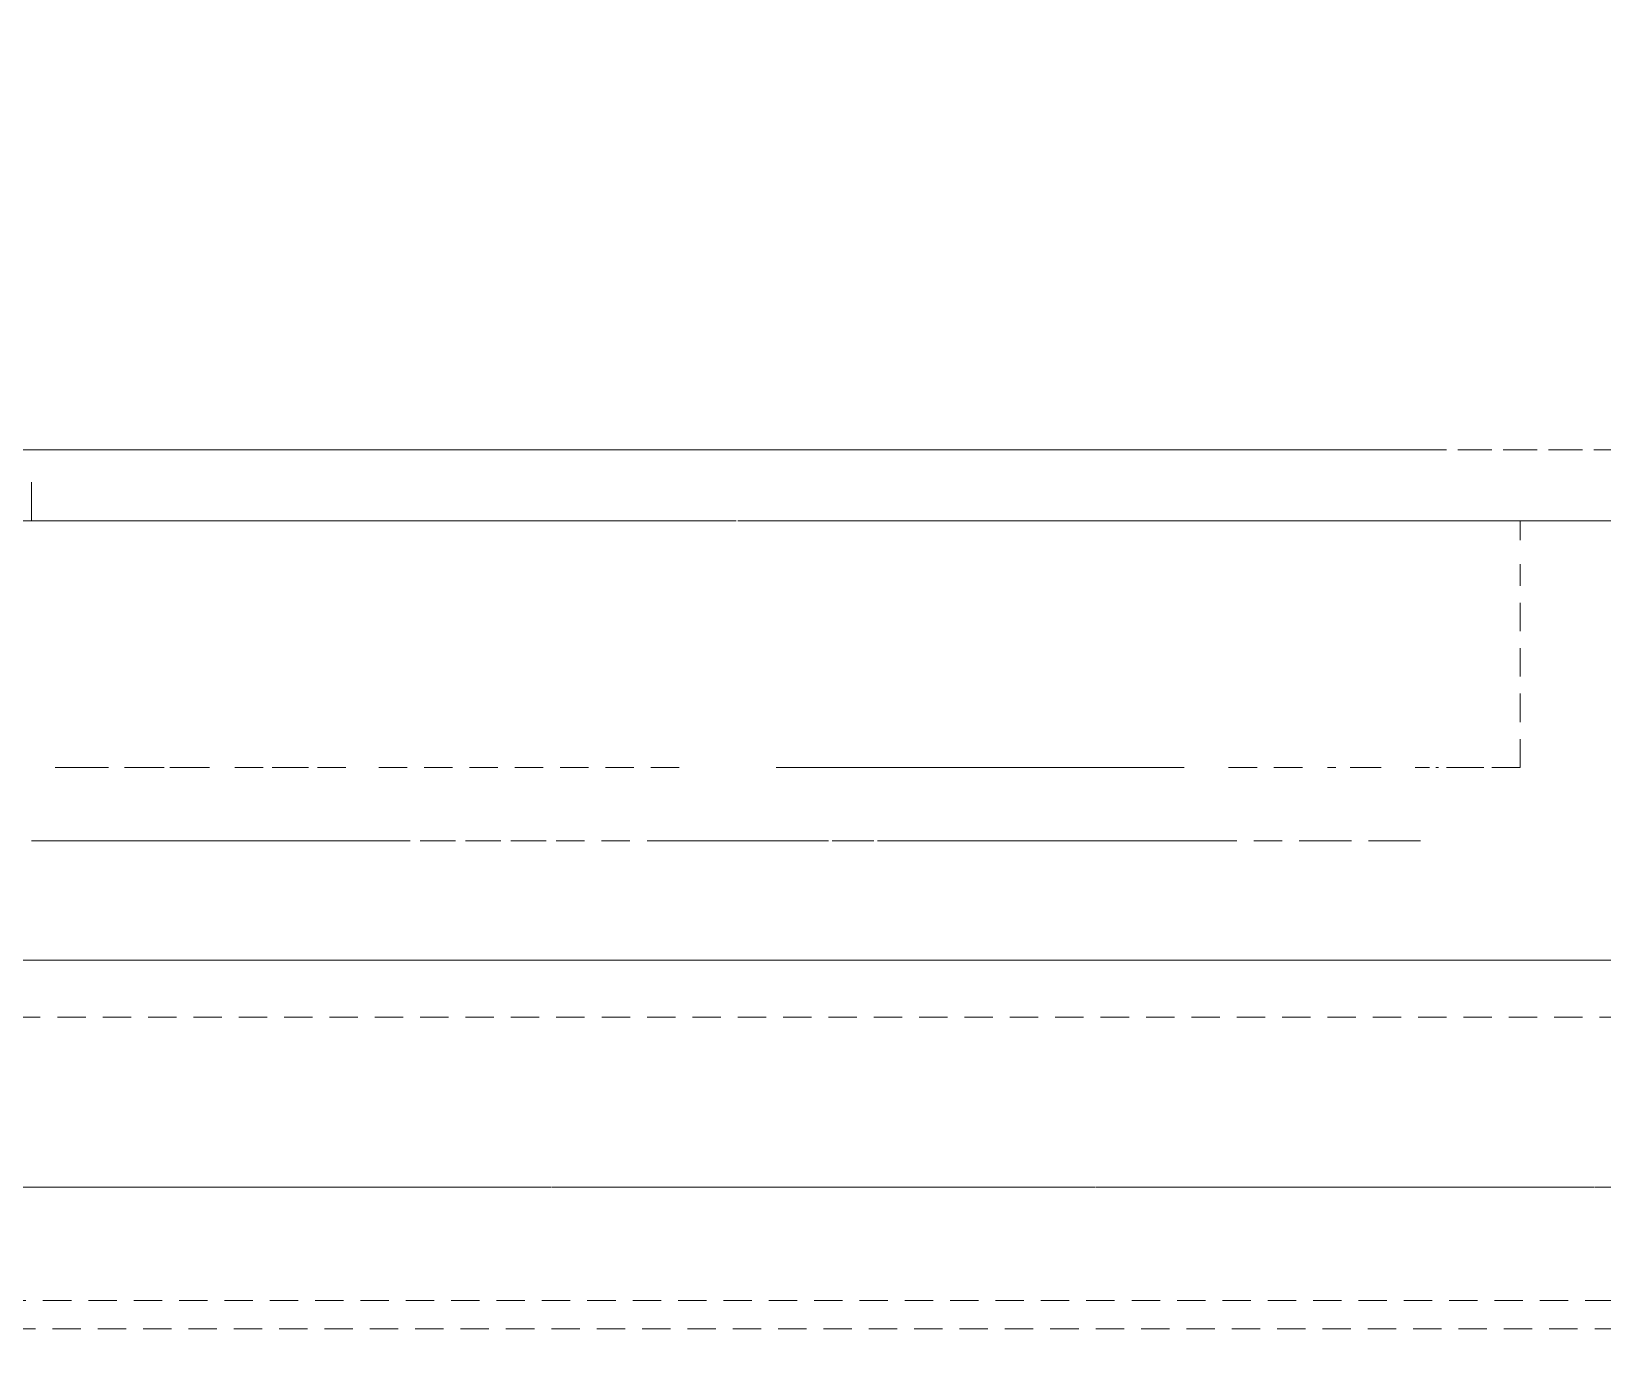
# Model space of a CAD drawing. Header units: millimetres. Extents: x -11798 to 72626, y -32713 to 44110.
# Drawn here: x 47173 to 47228.4, y 8807.6 to 8854.2 of the extents above; entities that cross this region are included whole.
import ezdxf

# ---------------------------------------------------------------- set-up
doc = ezdxf.new("R2010")
doc.units = ezdxf.units.MM
doc.linetypes.add('200_ШТРИХ_ш1п0_6_', pattern=[1.6, 1, -0.6])
doc.layers.add('Перекрытие штриховка', color=7, linetype='Continuous', lineweight=18)
doc.layers.add('Сантехника', color=7, linetype='Continuous', lineweight=18)

# ---------------------------------------------------------------- blocks, each defined once
blk = doc.blocks.new('Reece_Tap_Wolfen_Drinking-Fountain - 10 L_Stainless Steel-V57-План полов 3-го этажа')
at = {"layer": 'Сантехника', "linetype": '200_ШТРИХ_ш1п0_6_'}
for p, q in [((134, 155), (-134, 155)), ((-113.375, 124), (91.412, 124))]:
    blk.add_line(p, q, dxfattribs=at)
at = {"layer": 'Сантехника', "color": 251, "linetype": '200_ШТРИХ_ш1п0_6_', "true_color": 0x666666}
for p, q in [((-110, 155), (110, 155)), ((110, 155), (-110, 155)), ((120, 137), (-120, 137)), ((91.412, 129), (-113.375, 129)), ((-113.375, 129), (91.412, 129)), ((-104.106, 125), (91.412, 125)), ((-104.106, 125), (91.412, 125))]:
    blk.add_line(p, q, dxfattribs=at)
at = {"layer": 'Сантехника', "color": 253, "linetype": '200_ШТРИХ_ш1п0_6_', "true_color": 0xa3a3a3}
for p, q in [((110, 155), (-110, 155)), ((-110, 152.5), (109.924, 152.5)), ((-60.264, 141.218), (-72.514, 141.218)), ((-49.801, 141.218), (-72.514, 141.218)), ((-54.355, 141.218), (-60.264, 141.218)), ((-49.801, 141.218), (-54.355, 141.218)), ((-45.514, 141.218), (-50.514, 141.218)), ((-45.514, 141.218), (-50.514, 141.218)), ((-26.796, 141.218), (-46.228, 141.218)), ((-41.673, 141.218), (-46.228, 141.218)), ((-35.764, 141.218), (-41.673, 141.218)), ((-30.69, 141.218), (-35.764, 141.218)), ((-26.796, 141.218), (-30.69, 141.218)), ((-24.349, 141.218), (-26.796, 141.218)), ((-24.349, 141.218), (-26.796, 141.218)), ((-23.514, 141.218), (-24.349, 141.218)), ((-23.514, 141.218), (-24.349, 141.218)), ((-120, 137), (120, 137)), ((120, 137), (-120, 137)), ((-134, 135), (134, 135)), ((-134, 135), (134, 135))]:
    blk.add_line(p, q, dxfattribs=at)
at = {"layer": 'Сантехника', "color": 253, "lineweight": 9, "true_color": 0xa3a3a3}
for p, q in [((-35.764, 155), (-72.514, 155)), ((-71.679, 155), (-72.514, 155)), ((-23.514, 155), (-35.764, 155)), ((-23.514, 155), (-24.349, 155)), ((-72.514, 153.86), (-72.514, 152.5))]:
    blk.add_line(p, q, dxfattribs=at)
at = {"layer": 'Сантехника', "color": 9, "lineweight": 9, "true_color": 0xc7c7c7}
for p, q in [((-65.338, 155), (-71.679, 155)), ((-67.014, 155), (-66.367, 155)), ((-67.014, 155), (-66.367, 155)), ((-64.469, 155), (-31.56, 155)), ((-64.469, 155), (-52.932, 155)), ((-52.932, 155), (-48.014, 155)), ((-48.014, 155), (-31.56, 155)), ((-24.349, 155), (-30.69, 155)), ((-29.661, 155), (-29.014, 155)), ((-29.661, 155), (-29.014, 155)), ((-72.514, 152.5), (-71.679, 152.5)), ((-72.514, 152.5), (-49.801, 152.5)), ((-46.228, 152.5), (-23.514, 152.5)), ((-24.349, 152.5), (-23.514, 152.5))]:
    blk.add_line(p, q, dxfattribs=at)
at = {"layer": 'Сантехника', "color": 254, "lineweight": 9, "true_color": 0xdddddd}
for p, q in [((-54.355, 155), (-64.544, 155)), ((-48.014, 155), (-54.355, 155)), ((-35.764, 155), (-48.014, 155)), ((-31.484, 155), (-35.764, 155)), ((-71.679, 152.5), (-69.232, 152.5)), ((-69.232, 152.5), (-65.338, 152.5)), ((-66.367, 152.5), (-67.014, 152.5)), ((-66.367, 152.5), (-67.014, 152.5)), ((-57.514, 152.5), (-64.469, 152.5)), ((-61.449, 152.5), (-64.469, 152.5)), ((-57.514, 152.5), (-61.449, 152.5)), ((-52.932, 152.5), (-57.514, 152.5)), ((-52.932, 152.5), (-57.514, 152.5)), ((-49.8, 152.5), (-52.932, 152.5)), ((-49.8, 152.5), (-52.932, 152.5)), ((-38.514, 152.5), (-46.229, 152.5)), ((-38.514, 152.5), (-46.229, 152.5)), ((-34.579, 152.5), (-38.514, 152.5)), ((-34.579, 152.5), (-38.514, 152.5)), ((-31.56, 152.5), (-34.579, 152.5)), ((-31.56, 152.5), (-34.579, 152.5)), ((-30.69, 152.5), (-24.349, 152.5)), ((-29.014, 152.5), (-29.661, 152.5)), ((-29.014, 152.5), (-29.661, 152.5))]:
    blk.add_line(p, q, dxfattribs=at)
at = {"layer": 'Сантехника', "color": 9, "linetype": '200_ШТРИХ_ш1п0_6_', "true_color": 0xc7c7c7}
for p, q in [((-72.514, 152.5), (-71.679, 152.5)), ((-72.514, 152.5), (-60.264, 152.5)), ((-60.264, 152.5), (-49.801, 152.5)), ((-50.514, 152.5), (-46.764, 152.5)), ((-50.514, 152.5), (-48.661, 152.5)), ((-48.661, 152.5), (-46.764, 152.5)), ((-46.764, 152.5), (-45.514, 152.5)), ((-46.764, 152.5), (-45.849, 152.5)), ((-46.228, 152.5), (-23.514, 152.5)), ((-45.849, 152.5), (-45.514, 152.5)), ((-24.349, 152.5), (-23.514, 152.5)), ((109.924, 152.5), (-23.514, 152.5)), ((-23.514, 152.5), (109.924, 152.5)), ((-20, 143.804), (-20, 150.969)), ((-20, 143.804), (-23.705, 143.804)), ((-20, 143.804), (-22.979, 143.804)), ((-50.429, 141.218), (-50.514, 141.218)), ((-50.429, 141.218), (-50.514, 141.218)), ((-50.179, 141.218), (-50.429, 141.218)), ((-50.179, 141.218), (-50.429, 141.218)), ((-49.782, 141.218), (-50.179, 141.218)), ((-49.782, 141.218), (-50.179, 141.218)), ((-45.849, 141.218), (-46.246, 141.218)), ((-45.849, 141.218), (-46.246, 141.218)), ((-45.514, 141.218), (-45.849, 141.218)), ((-45.514, 141.218), (-45.849, 141.218)), ((-120, 137), (120, 137)), ((120, 137), (-120, 137))]:
    blk.add_line(p, q, dxfattribs=at)
at = {"layer": 'Сантехника', "color": 254, "linetype": '200_ШТРИХ_ш1п0_6_', "true_color": 0xeaeaea}
for p, q in [((-65.338, 152.5), (-71.679, 152.5)), ((-71.679, 152.5), (-65.338, 152.5)), ((-64.544, 152.5), (-49.801, 152.5)), ((-46.228, 152.5), (-31.484, 152.5)), ((-24.349, 152.5), (-30.69, 152.5)), ((-30.69, 152.5), (-24.349, 152.5)), ((-23.514, 152.5), (-20, 152.5)), ((-22.979, 152.5), (-20, 152.5)), ((-2.121, 152.5), (-20, 152.5)), ((-20, 151.817), (-20, 152.5)), ((-20, 143.804), (-20, 150.969)), ((-71.679, 143.804), (-69.793, 143.804)), ((-69.793, 143.804), (-71.679, 143.804)), ((-69.232, 143.804), (-66.231, 143.804)), ((-66.231, 143.804), (-69.232, 143.804)), ((-65.338, 143.804), (-61.427, 143.804)), ((-61.427, 143.804), (-65.338, 143.804)), ((-60.264, 143.804), (-49.663, 143.804)), ((-49.663, 143.804), (-60.264, 143.804)), ((-46.246, 143.804), (-31.853, 143.804)), ((-31.853, 143.804), (-46.246, 143.804)), ((-27.689, 143.804), (-30.69, 143.804)), ((-27.684, 143.804), (-29.629, 143.804)), ((-24.91, 143.804), (-26.796, 143.804)), ((-25.004, 143.804), (-26.783, 143.804)), ((-20, 143.804), (-23.705, 143.804)), ((-20, 143.804), (-22.979, 143.804)), ((-120, 137), (120, 137)), ((-120, 137), (120, 137))]:
    blk.add_line(p, q, dxfattribs=at)
at = {"layer": 'Сантехника', "color": 7, "linetype": '200_ШТРИХ_ш1п0_6_', "true_color": 0xfdfdfd}
for p, q in [((-65.338, 152.5), (-71.679, 152.5)), ((-71.679, 152.5), (-65.338, 152.5)), ((-65.338, 152.5), (-71.679, 152.5)), ((-71.679, 152.5), (-65.338, 152.5)), ((-65.338, 152.5), (-71.679, 152.5)), ((-71.679, 152.5), (-65.338, 152.5)), ((-65.338, 152.5), (-71.679, 152.5)), ((-71.679, 152.5), (-65.338, 152.5)), ((-65.338, 152.5), (-71.679, 152.5)), ((-71.679, 152.5), (-65.338, 152.5)), ((-65.338, 152.5), (-71.679, 152.5)), ((-71.679, 152.5), (-65.338, 152.5)), ((-65.338, 152.5), (-71.679, 152.5)), ((-71.679, 152.5), (-65.338, 152.5)), ((-65.338, 152.5), (-71.679, 152.5)), ((-71.679, 152.5), (-65.338, 152.5)), ((-65.338, 152.5), (-71.679, 152.5)), ((-71.679, 152.5), (-65.338, 152.5)), ((-65.338, 152.5), (-71.679, 152.5)), ((-71.679, 152.5), (-65.338, 152.5)), ((-65.338, 152.5), (-71.679, 152.5)), ((-71.679, 152.5), (-65.338, 152.5)), ((-65.338, 152.5), (-71.679, 152.5)), ((-71.679, 152.5), (-65.338, 152.5)), ((-65.338, 152.5), (-71.679, 152.5)), ((-71.679, 152.5), (-65.338, 152.5)), ((-65.338, 152.5), (-71.679, 152.5)), ((-71.679, 152.5), (-65.338, 152.5)), ((-65.338, 152.5), (-71.679, 152.5)), ((-71.679, 152.5), (-65.338, 152.5)), ((-65.338, 152.5), (-71.679, 152.5)), ((-71.679, 152.5), (-65.338, 152.5)), ((-65.338, 152.5), (-71.679, 152.5)), ((-71.679, 152.5), (-65.338, 152.5)), ((-65.338, 152.5), (-71.679, 152.5)), ((-71.679, 152.5), (-65.338, 152.5)), ((-65.338, 152.5), (-71.679, 152.5)), ((-71.679, 152.5), (-65.338, 152.5)), ((-65.338, 152.5), (-71.679, 152.5)), ((-71.679, 152.5), (-65.338, 152.5)), ((-65.338, 152.5), (-71.679, 152.5)), ((-71.679, 152.5), (-65.338, 152.5)), ((-65.338, 152.5), (-71.679, 152.5)), ((-49.782, 152.5), (-64.469, 152.5)), ((-64.469, 152.5), (-49.782, 152.5)), ((-49.782, 152.5), (-64.469, 152.5)), ((-64.469, 152.5), (-49.782, 152.5)), ((-49.782, 152.5), (-64.469, 152.5)), ((-64.469, 152.5), (-49.782, 152.5)), ((-49.782, 152.5), (-64.469, 152.5)), ((-64.469, 152.5), (-49.782, 152.5)), ((-49.782, 152.5), (-64.469, 152.5)), ((-64.469, 152.5), (-49.782, 152.5)), ((-49.782, 152.5), (-64.469, 152.5)), ((-64.469, 152.5), (-49.782, 152.5)), ((-49.782, 152.5), (-64.469, 152.5)), ((-64.469, 152.5), (-49.782, 152.5)), ((-49.782, 152.5), (-64.469, 152.5)), ((-64.469, 152.5), (-49.782, 152.5)), ((-49.782, 152.5), (-64.469, 152.5)), ((-64.469, 152.5), (-49.782, 152.5)), ((-49.782, 152.5), (-64.469, 152.5)), ((-64.469, 152.5), (-49.782, 152.5)), ((-49.782, 152.5), (-64.469, 152.5)), ((-64.469, 152.5), (-49.782, 152.5)), ((-49.782, 152.5), (-64.469, 152.5)), ((-64.469, 152.5), (-49.782, 152.5)), ((-49.782, 152.5), (-64.469, 152.5)), ((-64.469, 152.5), (-49.782, 152.5)), ((-49.782, 152.5), (-64.469, 152.5)), ((-64.469, 152.5), (-49.782, 152.5)), ((-49.782, 152.5), (-64.469, 152.5)), ((-64.469, 152.5), (-49.782, 152.5)), ((-49.782, 152.5), (-64.469, 152.5)), ((-64.469, 152.5), (-49.782, 152.5)), ((-49.782, 152.5), (-64.469, 152.5)), ((-64.469, 152.5), (-49.782, 152.5)), ((-49.782, 152.5), (-64.469, 152.5)), ((-64.469, 152.5), (-49.782, 152.5)), ((-49.782, 152.5), (-64.469, 152.5)), ((-64.469, 152.5), (-49.782, 152.5)), ((-49.782, 152.5), (-64.469, 152.5)), ((-64.469, 152.5), (-49.782, 152.5)), ((-49.782, 152.5), (-64.469, 152.5)), ((-64.469, 152.5), (-49.782, 152.5)), ((-49.782, 152.5), (-64.469, 152.5)), ((-64.469, 152.5), (-49.782, 152.5)), ((-49.782, 152.5), (-64.469, 152.5)), ((-31.56, 152.5), (-46.246, 152.5)), ((-46.246, 152.5), (-31.56, 152.5)), ((-31.56, 152.5), (-46.246, 152.5)), ((-46.246, 152.5), (-31.56, 152.5)), ((-31.56, 152.5), (-46.246, 152.5)), ((-46.246, 152.5), (-31.56, 152.5)), ((-31.56, 152.5), (-46.246, 152.5)), ((-46.246, 152.5), (-31.56, 152.5)), ((-31.56, 152.5), (-46.246, 152.5)), ((-46.246, 152.5), (-31.56, 152.5)), ((-31.56, 152.5), (-46.246, 152.5)), ((-46.246, 152.5), (-31.56, 152.5)), ((-31.56, 152.5), (-46.246, 152.5)), ((-46.246, 152.5), (-31.56, 152.5)), ((-31.56, 152.5), (-46.246, 152.5)), ((-46.246, 152.5), (-31.56, 152.5)), ((-31.56, 152.5), (-46.246, 152.5)), ((-46.246, 152.5), (-31.56, 152.5)), ((-31.56, 152.5), (-46.246, 152.5)), ((-46.246, 152.5), (-31.56, 152.5)), ((-31.56, 152.5), (-46.246, 152.5)), ((-46.246, 152.5), (-31.56, 152.5)), ((-31.56, 152.5), (-46.246, 152.5)), ((-46.246, 152.5), (-31.56, 152.5)), ((-31.56, 152.5), (-46.246, 152.5)), ((-46.246, 152.5), (-31.56, 152.5)), ((-31.56, 152.5), (-46.246, 152.5)), ((-46.246, 152.5), (-31.56, 152.5)), ((-31.56, 152.5), (-46.246, 152.5)), ((-46.246, 152.5), (-31.56, 152.5)), ((-31.56, 152.5), (-46.246, 152.5)), ((-46.246, 152.5), (-31.56, 152.5)), ((-31.56, 152.5), (-46.246, 152.5)), ((-46.246, 152.5), (-31.56, 152.5)), ((-31.56, 152.5), (-46.246, 152.5)), ((-46.246, 152.5), (-31.56, 152.5)), ((-31.56, 152.5), (-46.246, 152.5)), ((-46.246, 152.5), (-31.56, 152.5)), ((-31.56, 152.5), (-46.246, 152.5)), ((-46.246, 152.5), (-31.56, 152.5)), ((-31.56, 152.5), (-46.246, 152.5)), ((-46.246, 152.5), (-31.56, 152.5)), ((-31.56, 152.5), (-46.246, 152.5)), ((-46.246, 152.5), (-31.56, 152.5)), ((-31.56, 152.5), (-46.246, 152.5)), ((-24.349, 152.5), (-30.69, 152.5)), ((-30.69, 152.5), (-24.349, 152.5)), ((-24.349, 152.5), (-30.69, 152.5)), ((-30.69, 152.5), (-24.349, 152.5)), ((-30.69, 152.5), (-24.349, 152.5)), ((-30.69, 152.5), (-24.349, 152.5)), ((-30.69, 152.5), (-24.349, 152.5)), ((-30.69, 152.5), (-24.349, 152.5)), ((-30.69, 152.5), (-24.349, 152.5)), ((-30.69, 152.5), (-24.349, 152.5)), ((-30.69, 152.5), (-24.349, 152.5)), ((-30.69, 152.5), (-24.349, 152.5)), ((-30.69, 152.5), (-24.349, 152.5)), ((-30.69, 152.5), (-24.349, 152.5)), ((-30.69, 152.5), (-24.349, 152.5)), ((-30.69, 152.5), (-24.349, 152.5)), ((-30.69, 152.5), (-24.349, 152.5)), ((-30.69, 152.5), (-24.349, 152.5)), ((-30.69, 152.5), (-24.349, 152.5)), ((-30.69, 152.5), (-24.349, 152.5)), ((-30.69, 152.5), (-24.349, 152.5)), ((-30.69, 152.5), (-24.349, 152.5)), ((-30.69, 152.5), (-24.349, 152.5)), ((-29.629, 152.5), (-27.258, 152.5)), ((-29.629, 152.5), (-27.258, 152.5)), ((-29.629, 152.5), (-27.258, 152.5)), ((-29.629, 152.5), (-27.258, 152.5)), ((-29.629, 152.5), (-27.258, 152.5)), ((-29.629, 152.5), (-27.258, 152.5)), ((-29.629, 152.5), (-27.258, 152.5)), ((-29.629, 152.5), (-27.258, 152.5)), ((-29.629, 152.5), (-27.258, 152.5)), ((-29.629, 152.5), (-27.258, 152.5)), ((-29.629, 152.5), (-27.258, 152.5)), ((-29.629, 152.5), (-27.258, 152.5)), ((-29.629, 152.5), (-27.258, 152.5)), ((-29.629, 152.5), (-27.258, 152.5)), ((-29.629, 152.5), (-27.258, 152.5)), ((-29.629, 152.5), (-27.258, 152.5)), ((-29.629, 152.5), (-27.258, 152.5)), ((-29.629, 152.5), (-27.258, 152.5)), ((-29.629, 152.5), (-27.258, 152.5)), ((-29.629, 152.5), (-27.258, 152.5)), ((-26.783, 152.5), (-25.004, 152.5)), ((-26.783, 152.5), (-25.004, 152.5)), ((-26.783, 152.5), (-25.004, 152.5)), ((-26.783, 152.5), (-25.004, 152.5)), ((-26.783, 152.5), (-25.004, 152.5)), ((-26.783, 152.5), (-25.004, 152.5)), ((-26.783, 152.5), (-25.004, 152.5)), ((-26.783, 152.5), (-25.004, 152.5)), ((-26.783, 152.5), (-25.004, 152.5)), ((-26.783, 152.5), (-25.004, 152.5)), ((-26.783, 152.5), (-25.004, 152.5)), ((-26.783, 152.5), (-25.004, 152.5)), ((-26.783, 152.5), (-25.004, 152.5)), ((-26.783, 152.5), (-25.004, 152.5)), ((-26.783, 152.5), (-25.004, 152.5)), ((-26.783, 152.5), (-25.004, 152.5)), ((-26.783, 152.5), (-25.004, 152.5)), ((-26.783, 152.5), (-25.004, 152.5)), ((-26.783, 152.5), (-25.004, 152.5)), ((-26.783, 152.5), (-25.004, 152.5)), ((-20, 152.5), (-23.514, 152.5)), ((-23.514, 152.5), (-20, 152.5)), ((-20, 152.5), (-23.514, 152.5)), ((-23.514, 152.5), (-20, 152.5)), ((-23.514, 152.5), (-20, 152.5)), ((-23.514, 152.5), (-20, 152.5)), ((-23.514, 152.5), (-20, 152.5)), ((-23.514, 152.5), (-20, 152.5)), ((-23.514, 152.5), (-20, 152.5)), ((-23.514, 152.5), (-20, 152.5)), ((-23.514, 152.5), (-20, 152.5)), ((-23.514, 152.5), (-20, 152.5)), ((-23.514, 152.5), (-20, 152.5)), ((-23.514, 152.5), (-20, 152.5)), ((-23.514, 152.5), (-20, 152.5)), ((-23.514, 152.5), (-20, 152.5)), ((-23.514, 152.5), (-20, 152.5)), ((-23.514, 152.5), (-20, 152.5)), ((-23.514, 152.5), (-20, 152.5)), ((-23.514, 152.5), (-20, 152.5)), ((-23.514, 152.5), (-20, 152.5)), ((-22.979, 152.5), (-20, 152.5)), ((-22.979, 152.5), (-21.283, 152.5)), ((-22.979, 152.5), (-20, 152.5)), ((-22.979, 152.5), (-20, 152.5)), ((-22.979, 152.5), (-20, 152.5)), ((-22.979, 152.5), (-20, 152.5)), ((-22.979, 152.5), (-20, 152.5)), ((-22.979, 152.5), (-20, 152.5)), ((-22.979, 152.5), (-20, 152.5)), ((-22.979, 152.5), (-20, 152.5)), ((-22.979, 152.5), (-20, 152.5)), ((-22.979, 152.5), (-20, 152.5)), ((-22.979, 152.5), (-20, 152.5)), ((-22.979, 152.5), (-20, 152.5)), ((-22.979, 152.5), (-21.283, 152.5)), ((-22.979, 152.5), (-20, 152.5)), ((-22.979, 152.5), (-20, 152.5)), ((-22.979, 152.5), (-20, 152.5)), ((-21.283, 152.5), (-20, 152.5)), ((-21.283, 152.5), (-20, 152.5)), ((-20, 151.817), (-20, 152.5)), ((-20, 151.817), (-20, 152.5)), ((-20, 151.817), (-20, 152.5)), ((-20, 151.817), (-20, 152.5)), ((-20, 151.817), (-20, 152.5)), ((-20, 151.817), (-20, 152.5)), ((-20, 151.817), (-20, 152.5)), ((-20, 151.817), (-20, 152.5)), ((-20, 151.817), (-20, 152.5)), ((-20, 151.817), (-20, 152.5)), ((-20, 151.817), (-20, 152.5)), ((-20, 151.817), (-20, 152.5)), ((-20, 151.817), (-20, 152.5)), ((-20, 151.817), (-20, 152.5)), ((-20, 151.817), (-20, 152.5)), ((-20, 151.817), (-20, 152.5)), ((-20, 151.817), (-20, 152.5)), ((-20, 151.817), (-20, 152.5)), ((-20, 143.804), (-20, 150.969)), ((-20, 143.804), (-20, 150.969)), ((-20, 143.804), (-20, 150.969)), ((-20, 143.804), (-20, 150.969)), ((-20, 143.804), (-20, 150.969)), ((-20, 143.804), (-20, 150.969)), ((-20, 143.804), (-20, 150.969)), ((-20, 143.804), (-20, 150.969)), ((-20, 143.804), (-20, 150.969)), ((-20, 143.804), (-20, 150.969)), ((-20, 143.804), (-20, 150.969)), ((-20, 143.804), (-20, 150.969)), ((-20, 143.804), (-20, 150.969)), ((-20, 143.804), (-20, 150.969)), ((-20, 143.804), (-20, 150.969)), ((-20, 143.804), (-20, 150.969)), ((-20, 143.804), (-20, 150.969)), ((-71.679, 143.804), (-69.793, 143.804)), ((-69.793, 143.804), (-71.679, 143.804)), ((-71.679, 143.804), (-69.793, 143.804)), ((-69.793, 143.804), (-71.679, 143.804)), ((-71.679, 143.804), (-69.793, 143.804)), ((-69.793, 143.804), (-71.679, 143.804)), ((-71.679, 143.804), (-69.793, 143.804)), ((-69.793, 143.804), (-71.679, 143.804)), ((-71.679, 143.804), (-69.793, 143.804)), ((-69.793, 143.804), (-71.679, 143.804)), ((-71.679, 143.804), (-69.793, 143.804)), ((-69.793, 143.804), (-71.679, 143.804)), ((-71.679, 143.804), (-69.793, 143.804)), ((-69.793, 143.804), (-71.679, 143.804)), ((-71.679, 143.804), (-69.793, 143.804)), ((-69.793, 143.804), (-71.679, 143.804)), ((-71.679, 143.804), (-69.793, 143.804)), ((-69.793, 143.804), (-71.679, 143.804)), ((-71.679, 143.804), (-69.793, 143.804)), ((-69.793, 143.804), (-71.679, 143.804)), ((-71.679, 143.804), (-69.793, 143.804)), ((-69.793, 143.804), (-71.679, 143.804)), ((-71.679, 143.804), (-69.793, 143.804)), ((-69.793, 143.804), (-71.679, 143.804)), ((-71.679, 143.804), (-69.793, 143.804)), ((-69.793, 143.804), (-71.679, 143.804)), ((-71.679, 143.804), (-69.793, 143.804)), ((-69.793, 143.804), (-71.679, 143.804)), ((-71.679, 143.804), (-69.793, 143.804)), ((-69.793, 143.804), (-71.679, 143.804)), ((-71.679, 143.804), (-69.793, 143.804)), ((-69.793, 143.804), (-71.679, 143.804)), ((-71.679, 143.804), (-69.793, 143.804)), ((-69.793, 143.804), (-71.679, 143.804)), ((-71.679, 143.804), (-69.793, 143.804)), ((-69.793, 143.804), (-71.679, 143.804)), ((-69.232, 143.804), (-66.231, 143.804)), ((-66.231, 143.804), (-69.232, 143.804)), ((-69.232, 143.804), (-66.231, 143.804)), ((-66.231, 143.804), (-69.232, 143.804)), ((-69.232, 143.804), (-66.231, 143.804)), ((-66.231, 143.804), (-69.232, 143.804)), ((-69.232, 143.804), (-66.231, 143.804)), ((-66.231, 143.804), (-69.232, 143.804)), ((-69.232, 143.804), (-66.231, 143.804)), ((-66.231, 143.804), (-69.232, 143.804)), ((-69.232, 143.804), (-66.231, 143.804)), ((-66.231, 143.804), (-69.232, 143.804)), ((-69.232, 143.804), (-66.231, 143.804)), ((-66.231, 143.804), (-69.232, 143.804)), ((-69.232, 143.804), (-66.231, 143.804)), ((-66.231, 143.804), (-69.232, 143.804)), ((-69.232, 143.804), (-66.231, 143.804)), ((-66.231, 143.804), (-69.232, 143.804)), ((-69.232, 143.804), (-66.231, 143.804)), ((-66.231, 143.804), (-69.232, 143.804)), ((-69.232, 143.804), (-66.231, 143.804)), ((-66.231, 143.804), (-69.232, 143.804)), ((-69.232, 143.804), (-66.231, 143.804)), ((-66.231, 143.804), (-69.232, 143.804)), ((-69.232, 143.804), (-66.231, 143.804)), ((-66.231, 143.804), (-69.232, 143.804)), ((-69.232, 143.804), (-66.231, 143.804)), ((-66.231, 143.804), (-69.232, 143.804)), ((-69.232, 143.804), (-66.231, 143.804)), ((-66.231, 143.804), (-69.232, 143.804)), ((-69.232, 143.804), (-66.231, 143.804)), ((-66.231, 143.804), (-69.232, 143.804)), ((-69.232, 143.804), (-66.231, 143.804)), ((-66.231, 143.804), (-69.232, 143.804)), ((-69.232, 143.804), (-66.231, 143.804)), ((-66.231, 143.804), (-69.232, 143.804)), ((-65.338, 143.804), (-61.427, 143.804)), ((-61.427, 143.804), (-65.338, 143.804)), ((-65.338, 143.804), (-61.427, 143.804)), ((-61.427, 143.804), (-65.338, 143.804)), ((-65.338, 143.804), (-61.427, 143.804)), ((-61.427, 143.804), (-65.338, 143.804)), ((-65.338, 143.804), (-61.427, 143.804)), ((-61.427, 143.804), (-65.338, 143.804)), ((-65.338, 143.804), (-61.427, 143.804)), ((-61.427, 143.804), (-65.338, 143.804)), ((-65.338, 143.804), (-61.427, 143.804)), ((-61.427, 143.804), (-65.338, 143.804)), ((-65.338, 143.804), (-61.427, 143.804)), ((-61.427, 143.804), (-65.338, 143.804)), ((-65.338, 143.804), (-61.427, 143.804)), ((-61.427, 143.804), (-65.338, 143.804)), ((-65.338, 143.804), (-61.427, 143.804)), ((-61.427, 143.804), (-65.338, 143.804)), ((-65.338, 143.804), (-61.427, 143.804)), ((-61.427, 143.804), (-65.338, 143.804)), ((-65.338, 143.804), (-61.427, 143.804)), ((-61.427, 143.804), (-65.338, 143.804)), ((-65.338, 143.804), (-61.427, 143.804)), ((-61.427, 143.804), (-65.338, 143.804)), ((-65.338, 143.804), (-61.427, 143.804)), ((-61.427, 143.804), (-65.338, 143.804)), ((-65.338, 143.804), (-61.427, 143.804)), ((-61.427, 143.804), (-65.338, 143.804)), ((-65.338, 143.804), (-61.427, 143.804)), ((-61.427, 143.804), (-65.338, 143.804)), ((-65.338, 143.804), (-61.427, 143.804)), ((-61.427, 143.804), (-65.338, 143.804)), ((-65.338, 143.804), (-61.427, 143.804)), ((-61.427, 143.804), (-65.338, 143.804)), ((-65.338, 143.804), (-61.427, 143.804)), ((-61.427, 143.804), (-65.338, 143.804)), ((-60.264, 143.804), (-49.663, 143.804)), ((-49.663, 143.804), (-60.264, 143.804)), ((-60.264, 143.804), (-49.663, 143.804)), ((-49.663, 143.804), (-60.264, 143.804)), ((-60.264, 143.804), (-49.663, 143.804)), ((-49.663, 143.804), (-60.264, 143.804)), ((-60.264, 143.804), (-49.663, 143.804)), ((-49.663, 143.804), (-60.264, 143.804)), ((-60.264, 143.804), (-49.663, 143.804)), ((-49.663, 143.804), (-60.264, 143.804)), ((-60.264, 143.804), (-49.663, 143.804)), ((-49.663, 143.804), (-60.264, 143.804)), ((-60.264, 143.804), (-49.663, 143.804)), ((-49.663, 143.804), (-60.264, 143.804)), ((-60.264, 143.804), (-49.663, 143.804)), ((-49.663, 143.804), (-60.264, 143.804)), ((-60.264, 143.804), (-49.663, 143.804)), ((-49.663, 143.804), (-60.264, 143.804)), ((-60.264, 143.804), (-49.663, 143.804)), ((-49.663, 143.804), (-60.264, 143.804)), ((-60.264, 143.804), (-49.663, 143.804)), ((-49.663, 143.804), (-60.264, 143.804)), ((-60.264, 143.804), (-49.663, 143.804)), ((-49.663, 143.804), (-60.264, 143.804)), ((-60.264, 143.804), (-49.663, 143.804)), ((-49.663, 143.804), (-60.264, 143.804)), ((-60.264, 143.804), (-49.663, 143.804)), ((-49.663, 143.804), (-60.264, 143.804)), ((-60.264, 143.804), (-49.663, 143.804)), ((-49.663, 143.804), (-60.264, 143.804)), ((-60.264, 143.804), (-49.663, 143.804)), ((-49.663, 143.804), (-60.264, 143.804)), ((-60.264, 143.804), (-49.663, 143.804)), ((-49.663, 143.804), (-60.264, 143.804)), ((-60.264, 143.804), (-49.663, 143.804)), ((-49.663, 143.804), (-60.264, 143.804)), ((-46.246, 143.804), (-31.853, 143.804)), ((-31.853, 143.804), (-46.246, 143.804)), ((-46.246, 143.804), (-31.853, 143.804)), ((-31.853, 143.804), (-46.246, 143.804)), ((-46.246, 143.804), (-31.853, 143.804)), ((-31.853, 143.804), (-46.246, 143.804)), ((-46.246, 143.804), (-31.853, 143.804)), ((-31.853, 143.804), (-46.246, 143.804)), ((-46.246, 143.804), (-31.853, 143.804)), ((-31.853, 143.804), (-46.246, 143.804)), ((-46.246, 143.804), (-31.853, 143.804)), ((-31.853, 143.804), (-46.246, 143.804)), ((-46.246, 143.804), (-31.853, 143.804)), ((-31.853, 143.804), (-46.246, 143.804)), ((-46.246, 143.804), (-31.853, 143.804)), ((-31.853, 143.804), (-46.246, 143.804)), ((-46.246, 143.804), (-31.853, 143.804)), ((-31.853, 143.804), (-46.246, 143.804)), ((-46.246, 143.804), (-31.853, 143.804)), ((-31.853, 143.804), (-46.246, 143.804)), ((-46.246, 143.804), (-31.853, 143.804)), ((-31.853, 143.804), (-46.246, 143.804)), ((-46.246, 143.804), (-31.853, 143.804)), ((-31.853, 143.804), (-46.246, 143.804)), ((-46.246, 143.804), (-31.853, 143.804)), ((-31.853, 143.804), (-46.246, 143.804)), ((-46.246, 143.804), (-31.853, 143.804)), ((-31.853, 143.804), (-46.246, 143.804)), ((-46.246, 143.804), (-31.853, 143.804)), ((-31.853, 143.804), (-46.246, 143.804)), ((-46.246, 143.804), (-31.853, 143.804)), ((-31.853, 143.804), (-46.246, 143.804)), ((-46.246, 143.804), (-31.853, 143.804)), ((-31.853, 143.804), (-46.246, 143.804)), ((-46.246, 143.804), (-31.853, 143.804)), ((-31.853, 143.804), (-46.246, 143.804)), ((-27.689, 143.804), (-30.69, 143.804)), ((-27.689, 143.804), (-30.69, 143.804)), ((-27.689, 143.804), (-30.69, 143.804)), ((-27.689, 143.804), (-30.69, 143.804)), ((-27.689, 143.804), (-30.69, 143.804)), ((-27.689, 143.804), (-30.69, 143.804)), ((-27.689, 143.804), (-30.69, 143.804)), ((-27.689, 143.804), (-30.69, 143.804)), ((-27.689, 143.804), (-30.69, 143.804)), ((-27.689, 143.804), (-30.69, 143.804)), ((-27.689, 143.804), (-30.69, 143.804)), ((-27.689, 143.804), (-30.69, 143.804)), ((-27.689, 143.804), (-30.69, 143.804)), ((-27.689, 143.804), (-30.69, 143.804)), ((-27.689, 143.804), (-30.69, 143.804)), ((-27.689, 143.804), (-30.69, 143.804)), ((-27.689, 143.804), (-30.69, 143.804)), ((-27.689, 143.804), (-30.69, 143.804)), ((-27.684, 143.804), (-29.629, 143.804)), ((-27.684, 143.804), (-29.629, 143.804)), ((-27.684, 143.804), (-29.629, 143.804)), ((-27.684, 143.804), (-29.629, 143.804)), ((-27.684, 143.804), (-29.629, 143.804)), ((-27.684, 143.804), (-29.629, 143.804)), ((-27.684, 143.804), (-29.629, 143.804)), ((-27.684, 143.804), (-29.629, 143.804)), ((-27.684, 143.804), (-29.629, 143.804)), ((-27.684, 143.804), (-29.629, 143.804)), ((-27.684, 143.804), (-29.629, 143.804)), ((-27.684, 143.804), (-29.629, 143.804)), ((-27.684, 143.804), (-29.629, 143.804)), ((-27.684, 143.804), (-29.629, 143.804)), ((-27.684, 143.804), (-29.629, 143.804)), ((-27.684, 143.804), (-29.629, 143.804)), ((-27.684, 143.804), (-29.629, 143.804)), ((-27.684, 143.804), (-29.629, 143.804)), ((-24.91, 143.804), (-26.796, 143.804)), ((-24.91, 143.804), (-26.796, 143.804)), ((-24.91, 143.804), (-26.796, 143.804)), ((-24.91, 143.804), (-26.796, 143.804)), ((-24.91, 143.804), (-26.796, 143.804)), ((-24.91, 143.804), (-26.796, 143.804)), ((-24.91, 143.804), (-26.796, 143.804)), ((-24.91, 143.804), (-26.796, 143.804)), ((-24.91, 143.804), (-26.796, 143.804)), ((-24.91, 143.804), (-26.796, 143.804)), ((-24.91, 143.804), (-26.796, 143.804)), ((-24.91, 143.804), (-26.796, 143.804)), ((-24.91, 143.804), (-26.796, 143.804)), ((-24.91, 143.804), (-26.796, 143.804)), ((-24.91, 143.804), (-26.796, 143.804)), ((-24.91, 143.804), (-26.796, 143.804)), ((-24.91, 143.804), (-26.796, 143.804)), ((-24.91, 143.804), (-26.796, 143.804)), ((-25.004, 143.804), (-26.783, 143.804)), ((-25.004, 143.804), (-26.783, 143.804)), ((-25.004, 143.804), (-26.783, 143.804)), ((-25.004, 143.804), (-26.783, 143.804)), ((-25.004, 143.804), (-26.783, 143.804)), ((-25.004, 143.804), (-26.783, 143.804)), ((-25.004, 143.804), (-26.783, 143.804)), ((-25.004, 143.804), (-26.783, 143.804)), ((-25.004, 143.804), (-26.783, 143.804)), ((-25.004, 143.804), (-26.783, 143.804)), ((-25.004, 143.804), (-26.783, 143.804)), ((-25.004, 143.804), (-26.783, 143.804)), ((-25.004, 143.804), (-26.783, 143.804)), ((-25.004, 143.804), (-26.783, 143.804)), ((-25.004, 143.804), (-26.783, 143.804)), ((-25.004, 143.804), (-26.783, 143.804)), ((-25.004, 143.804), (-26.783, 143.804)), ((-25.004, 143.804), (-26.783, 143.804)), ((-20, 143.804), (-23.705, 143.804)), ((-20, 143.804), (-23.705, 143.804)), ((-20, 143.804), (-23.705, 143.804)), ((-20, 143.804), (-23.705, 143.804)), ((-20, 143.804), (-23.705, 143.804)), ((-20, 143.804), (-23.705, 143.804)), ((-20, 143.804), (-23.705, 143.804)), ((-20, 143.804), (-23.705, 143.804)), ((-20, 143.804), (-23.705, 143.804)), ((-20, 143.804), (-23.705, 143.804)), ((-20, 143.804), (-23.705, 143.804)), ((-20, 143.804), (-23.705, 143.804)), ((-20, 143.804), (-23.705, 143.804)), ((-20, 143.804), (-23.705, 143.804)), ((-20, 143.804), (-23.705, 143.804)), ((-20, 143.804), (-23.705, 143.804)), ((-20, 143.804), (-23.705, 143.804)), ((-21.283, 143.804), (-22.979, 143.804)), ((-20, 143.804), (-22.979, 143.804)), ((-20, 143.804), (-22.979, 143.804)), ((-20, 143.804), (-22.979, 143.804)), ((-20, 143.804), (-22.979, 143.804)), ((-20, 143.804), (-22.979, 143.804)), ((-21.283, 143.804), (-22.979, 143.804)), ((-20, 143.804), (-22.979, 143.804)), ((-20, 143.804), (-22.979, 143.804)), ((-20, 143.804), (-22.979, 143.804)), ((-20, 143.804), (-22.979, 143.804)), ((-20, 143.804), (-22.979, 143.804)), ((-20, 143.804), (-22.979, 143.804)), ((-20, 143.804), (-22.979, 143.804)), ((-20, 143.804), (-22.979, 143.804)), ((-20, 143.804), (-22.979, 143.804)), ((-21.283, 143.804), (-22.979, 143.804)), ((-20, 143.804), (-21.283, 143.804)), ((-20, 143.804), (-21.283, 143.804)), ((-20, 143.804), (-21.283, 143.804))]:
    blk.add_line(p, q, dxfattribs=at)
at = {"layer": 'Сантехника', "color": 254, "linetype": '200_ШТРИХ_ш1п0_6_', "true_color": 0xdddddd}
for p, q in [((-71.679, 152.5), (-69.232, 152.5)), ((-69.232, 152.5), (-65.338, 152.5)), ((-30.69, 152.5), (-24.349, 152.5)), ((-23.514, 152.5), (-20, 152.5)), ((-22.979, 152.5), (-21.283, 152.5)), ((-21.283, 152.5), (-20, 152.5)), ((-2.121, 152.5), (-20, 152.5)), ((-20, 152.5), (-2.121, 152.5)), ((-20, 151.817), (-20, 152.5)), ((-20, 143.804), (-20, 150.969)), ((-71.679, 143.804), (-69.793, 143.804)), ((-69.793, 143.804), (-71.679, 143.804)), ((-69.232, 143.804), (-66.231, 143.804)), ((-66.231, 143.804), (-69.232, 143.804)), ((-65.338, 143.804), (-61.427, 143.804)), ((-61.427, 143.804), (-65.338, 143.804)), ((-60.264, 143.804), (-49.663, 143.804)), ((-49.663, 143.804), (-60.264, 143.804)), ((-46.246, 143.804), (-31.853, 143.804)), ((-31.853, 143.804), (-46.246, 143.804)), ((-27.689, 143.804), (-30.69, 143.804)), ((-27.684, 143.804), (-29.629, 143.804)), ((-24.91, 143.804), (-26.796, 143.804)), ((-25.004, 143.804), (-26.783, 143.804)), ((-20, 143.804), (-23.705, 143.804)), ((-20, 143.804), (-22.979, 143.804)), ((-49.264, 141.218), (-49.782, 141.218)), ((-49.264, 141.218), (-49.782, 141.218)), ((-48.014, 141.218), (-49.264, 141.218)), ((-48.661, 141.218), (-49.264, 141.218)), ((-48.014, 141.218), (-48.661, 141.218)), ((-47.367, 141.218), (-48.014, 141.218)), ((-47.367, 141.218), (-48.014, 141.218)), ((-46.246, 141.218), (-47.367, 141.218)), ((-46.246, 141.218), (-47.367, 141.218)), ((120, 137), (-120, 137))]:
    blk.add_line(p, q, dxfattribs=at)
at = {"layer": 'Сантехника', "color": 7, "linetype": '200_ШТРИХ_ш1п0_6_', "true_color": 0xfcfcfc}
for p, q in [((-71.679, 152.5), (-65.338, 152.5)), ((-65.338, 152.5), (-71.679, 152.5)), ((-64.469, 152.5), (-49.782, 152.5)), ((-49.782, 152.5), (-64.469, 152.5)), ((-46.246, 152.5), (-31.56, 152.5)), ((-31.56, 152.5), (-46.246, 152.5)), ((-30.69, 152.5), (-24.349, 152.5)), ((-29.629, 152.5), (-27.258, 152.5)), ((-26.783, 152.5), (-25.004, 152.5)), ((-23.514, 152.5), (-20, 152.5)), ((-22.979, 152.5), (-21.283, 152.5)), ((-21.283, 152.5), (-20, 152.5)), ((-20, 151.817), (-20, 152.5)), ((-20, 143.804), (-20, 150.969)), ((-71.679, 143.804), (-69.793, 143.804)), ((-69.793, 143.804), (-71.679, 143.804)), ((-69.232, 143.804), (-66.231, 143.804)), ((-66.231, 143.804), (-69.232, 143.804)), ((-65.338, 143.804), (-61.427, 143.804)), ((-61.427, 143.804), (-65.338, 143.804)), ((-60.264, 143.804), (-49.663, 143.804)), ((-49.663, 143.804), (-60.264, 143.804)), ((-46.246, 143.804), (-31.853, 143.804)), ((-31.853, 143.804), (-46.246, 143.804)), ((-27.689, 143.804), (-30.69, 143.804)), ((-27.684, 143.804), (-29.629, 143.804)), ((-24.91, 143.804), (-26.796, 143.804)), ((-25.004, 143.804), (-26.783, 143.804)), ((-20, 143.804), (-23.705, 143.804)), ((-20, 143.804), (-22.979, 143.804))]:
    blk.add_line(p, q, dxfattribs=at)
at = {"layer": 'Сантехника', "color": 7, "linetype": '200_ШТРИХ_ш1п0_6_', "true_color": 0xfafafa}
for p, q in [((-71.679, 152.5), (-65.338, 152.5)), ((-65.338, 152.5), (-71.679, 152.5)), ((-64.469, 152.5), (-49.782, 152.5)), ((-49.782, 152.5), (-64.469, 152.5)), ((-48.661, 152.5), (-47.367, 152.5)), ((-48.661, 152.5), (-47.367, 152.5)), ((-46.246, 152.5), (-31.56, 152.5)), ((-31.56, 152.5), (-46.246, 152.5)), ((-30.69, 152.5), (-24.349, 152.5)), ((-29.629, 152.5), (-27.258, 152.5)), ((-26.783, 152.5), (-25.004, 152.5)), ((-23.514, 152.5), (-20, 152.5)), ((-22.979, 152.5), (-20, 152.5)), ((-20, 151.817), (-20, 152.5)), ((-20, 143.804), (-20, 150.969)), ((-71.679, 143.804), (-69.793, 143.804)), ((-69.793, 143.804), (-71.679, 143.804)), ((-69.232, 143.804), (-66.231, 143.804)), ((-66.231, 143.804), (-69.232, 143.804)), ((-65.338, 143.804), (-61.427, 143.804)), ((-61.427, 143.804), (-65.338, 143.804)), ((-60.264, 143.804), (-49.663, 143.804)), ((-49.663, 143.804), (-60.264, 143.804)), ((-46.246, 143.804), (-31.853, 143.804)), ((-31.853, 143.804), (-46.246, 143.804)), ((-27.689, 143.804), (-30.69, 143.804)), ((-27.684, 143.804), (-29.629, 143.804)), ((-24.91, 143.804), (-26.796, 143.804)), ((-25.004, 143.804), (-26.783, 143.804)), ((-20, 143.804), (-23.705, 143.804)), ((-20, 143.804), (-22.979, 143.804))]:
    blk.add_line(p, q, dxfattribs=at)
at = {"layer": 'Сантехника', "color": 7, "linetype": '200_ШТРИХ_ш1п0_6_', "true_color": 0xf7f7f7}
for p, q in [((-71.679, 152.5), (-65.338, 152.5)), ((-65.338, 152.5), (-71.679, 152.5)), ((-64.469, 152.5), (-49.782, 152.5)), ((-49.782, 152.5), (-64.469, 152.5)), ((-49.782, 152.5), (-49.264, 152.5)), ((-49.782, 152.5), (-49.264, 152.5)), ((-49.264, 152.5), (-48.661, 152.5)), ((-49.264, 152.5), (-48.661, 152.5)), ((-47.367, 152.5), (-46.246, 152.5)), ((-47.367, 152.5), (-46.246, 152.5)), ((-46.246, 152.5), (-31.56, 152.5)), ((-31.56, 152.5), (-46.246, 152.5)), ((-30.69, 152.5), (-24.349, 152.5)), ((-29.629, 152.5), (-27.258, 152.5)), ((-26.783, 152.5), (-25.004, 152.5)), ((-23.514, 152.5), (-20, 152.5)), ((-22.979, 152.5), (-20, 152.5)), ((-20, 151.817), (-20, 152.5)), ((-20, 143.804), (-20, 150.969)), ((-71.679, 143.804), (-69.793, 143.804)), ((-69.793, 143.804), (-71.679, 143.804)), ((-69.232, 143.804), (-66.231, 143.804)), ((-66.231, 143.804), (-69.232, 143.804)), ((-65.338, 143.804), (-61.427, 143.804)), ((-61.427, 143.804), (-65.338, 143.804)), ((-60.264, 143.804), (-49.663, 143.804)), ((-49.663, 143.804), (-60.264, 143.804)), ((-46.246, 143.804), (-31.853, 143.804)), ((-31.853, 143.804), (-46.246, 143.804)), ((-27.689, 143.804), (-30.69, 143.804)), ((-27.684, 143.804), (-29.629, 143.804)), ((-24.91, 143.804), (-26.796, 143.804)), ((-25.004, 143.804), (-26.783, 143.804)), ((-20, 143.804), (-23.705, 143.804)), ((-20, 143.804), (-22.979, 143.804))]:
    blk.add_line(p, q, dxfattribs=at)
at = {"layer": 'Сантехника', "color": 7, "linetype": '200_ШТРИХ_ш1п0_6_', "true_color": 0xf2f2f2}
for p, q in [((-71.679, 152.5), (-65.338, 152.5)), ((-65.338, 152.5), (-71.679, 152.5)), ((-49.782, 152.5), (-64.469, 152.5)), ((-64.469, 152.5), (-49.782, 152.5)), ((-50.514, 152.5), (-49.782, 152.5)), ((-50.514, 152.5), (-49.782, 152.5)), ((-31.56, 152.5), (-46.246, 152.5)), ((-46.246, 152.5), (-31.56, 152.5)), ((-46.246, 152.5), (-45.514, 152.5)), ((-46.246, 152.5), (-45.514, 152.5)), ((-30.69, 152.5), (-24.349, 152.5)), ((-29.629, 152.5), (-27.258, 152.5)), ((-26.783, 152.5), (-25.004, 152.5)), ((-23.514, 152.5), (-20, 152.5)), ((-22.979, 152.5), (-20, 152.5)), ((-20, 151.817), (-20, 152.5)), ((-20, 143.804), (-20, 150.969)), ((-71.679, 143.804), (-69.793, 143.804)), ((-69.793, 143.804), (-71.679, 143.804)), ((-69.232, 143.804), (-66.231, 143.804)), ((-66.231, 143.804), (-69.232, 143.804)), ((-65.338, 143.804), (-61.427, 143.804)), ((-61.427, 143.804), (-65.338, 143.804)), ((-60.264, 143.804), (-49.663, 143.804)), ((-49.663, 143.804), (-60.264, 143.804)), ((-46.246, 143.804), (-31.853, 143.804)), ((-31.853, 143.804), (-46.246, 143.804)), ((-27.689, 143.804), (-30.69, 143.804)), ((-27.684, 143.804), (-29.629, 143.804)), ((-24.91, 143.804), (-26.796, 143.804)), ((-25.004, 143.804), (-26.783, 143.804)), ((-20, 143.804), (-23.705, 143.804)), ((-20, 143.804), (-22.979, 143.804))]:
    blk.add_line(p, q, dxfattribs=at)
at = {"layer": 'Сантехника', "color": 254, "lineweight": 9, "true_color": 0xeaeaea}
for p, q in [((-64.544, 152.5), (-60.264, 152.5)), ((-60.264, 152.5), (-54.355, 152.5)), ((-54.355, 152.5), (-49.801, 152.5)), ((-46.228, 152.5), (-31.484, 152.5))]:
    blk.add_line(p, q, dxfattribs=at)

msp = doc.modelspace()

# ---------------------------------------------------------------- hatches: boundary and pattern name
at = {"layer": 'Перекрытие штриховка', "lineweight": 9, "true_color": 0x787878}
h = msp.add_hatch(dxfattribs=at)
h.set_pattern_fill('FP_17', color=8, style=0, pattern_type=2)
h.set_pattern_definition([(0, (2622.2, 40290.47), (0, 500), []), (90, (2622.2, 40290.47), (-500, 3e-14), [])])
h.paths.add_polyline_path([(47099.468, 8834.229), (47100.384, 8833.912), (47100.212, 8834.45)])
h.paths.add_polyline_path([(49007.096, 9646.429), (49007.096, 9644.429), (49009.096, 9644.429)])
h.paths.add_polyline_path([(21623.376, 12456.238), (21623.376, 12458.238), (21621.376, 12458.238), (21622.915, 12456.7)])
h.paths.add_polyline_path([(21611.376, 12379.027), (21611.376, 12468.238), (21604.376, 12468.238), (21604.376, 12379.027)])
h.paths.add_polyline_path([(44177, 8627.057), (44195, 8627.057), (44195, 8657.057), (43450, 8657.057), (43450, 8667.057), (44205, 8667.057), (44205, 8627.057), (47090.5, 8627.057), (47091.181, 8818.398), (47096.106, 8831.965), (47105.141, 8837.166), (47106.31, 8837.479), (47108.821, 8838.683), (47148.503, 8839.444), (47148.503, 8849.468), (47161.494, 8849.468), (47161.494, 8839.444), (47379.5, 8838.716), (47383.5, 8837.872), (47383.5, 8984.398), (47405.5, 8984.398), (47405.5, 9634.429), (47400.5, 9634.429), (47400.5, 9646.429), (48979.096, 9646.429), (48979.096, 9661.937), (48989.096, 9661.937), (48989.096, 9646.429), (49007.096, 9646.464), (49007.096, 9661.937), (49019.096, 9661.937), (49019.096, 9771.578), (48567.096, 10554.465), (48574.89, 10558.965), (48569.89, 10567.625), (48614.924, 10593.625), (48609.924, 10602.285), (48617.718, 10606.785), (49019.096, 9911.578), (49019.096, 10812.296), (48937.718, 10671.344), (48929.924, 10675.844), (48924.924, 10667.184), (48879.89, 10693.184), (48874.89, 10684.524), (48867.096, 10689.024), (49019.096, 10952.296), (49019.096, 11061.937), (49007.096, 11061.937), (49007.096, 12221.937), (48989.096, 12221.818), (48989.096, 11061.937), (48979.096, 11061.937), (48979.096, 12221.937), (48125.081, 12221.937), (48120.997, 12661.937), (46504.055, 12661.937), (46504.055, 12141.937), (44658.5, 12141.937), (44658.5, 12151.937), (46494.055, 12151.937), (46494.055, 12661.937), (46476.055, 12661.937), (46476.055, 12171.937), (46474.055, 12171.937), (46474.055, 12169.937), (44658.5, 12169.937), (44658.5, 12201.937), (42958.5, 12201.937), (42958.5, 12169.937), (41915, 12169.937), (41915.792, 12151.937), (42958.5, 12151.937), (42958.5, 12141.937), (41915, 12141.937), (41915, 12005.617), (41425, 12005.617), (41425, 12136.937), (39855, 12136.937), (39855, 12146.937), (41438, 12146.937), (41438, 12149.937), (39855, 12150.076), (39855, 12201.937), (38986.321, 12201.937), (39675.784, 11803.687), (39672.636, 11798.187), (39682.575, 11792.448), (39669.075, 11769.066), (39679.034, 11763.316), (39675.784, 11757.687), (38906.321, 12201.937), (38825, 12201.937), (38825, 12149.937), (37896.376, 12150.076), (37896.354, 12151.937), (37894.354, 12151.937), (37888.857, 12618.597), (33349.944, 12630.546), (33349.944, 12524.238), (35102.334, 12524.238), (35102.334, 12512.238), (33349.944, 12512.238), (33349.944, 12458.238), (33347.944, 12458.238), (33347.944, 12456.238), (32352.94, 12456.238), (32352.94, 12458.238), (32350.94, 12458.605), (32350.94, 12512.238), (27699.95, 12512.238), (27699.95, 12458.238), (27697.95, 12458.238), (27697.95, 12456.238), (26667.973, 12456.238), (26667.973, 12458.238), (26665.973, 12458.262), (26665.973, 12512.238), (22074.983, 12512.238), (22074.983, 12458.238), (22072.983, 12458.238), (22072.983, 12456.238), (21636.376, 12456.238), (21636.376, 12379.027), (21626.376, 12379.027), (21626.376, 12456.238), (21623.376, 12456.238), (21623.376, 12379.027), (21611.376, 12379.027), (21611.376, 12329.027), (21571.376, 12329.027), (21571.376, 11694.027), (21611.376, 11694.027), (21611.376, 11644.027), (21511.376, 11644.027), (21511.376, 9774.027), (21611.376, 9774.027), (21611.376, 9724.027), (21571.376, 9724.027), (21571.376, 8829.027), (21611.376, 8829.027), (21611.376, 8818.238), (25324, 8818.238), (25324, 8808.238), (21611.376, 8808.238), (21611.376, 8790.238), (25324, 8790.238), (25324, 8758.238), (25409.392, 8758.238), (25406.794, 8762.738), (26216.528, 9230.238), (26221.028, 9222.444), (26230.251, 9226.47), (26255.688, 9182.411), (26264.348, 9187.411), (26268.848, 9179.616), (25539, 8758.238), (26509, 8758.238), (26333.408, 8859.616), (26337.908, 8867.411), (26329.248, 8872.411), (26355.248, 8917.444), (26346.587, 8922.444), (26351.087, 8930.238), (26641.206, 8762.738), (26638.608, 8758.238), (26724, 8758.238), (26724, 8790.238), (33794, 8790.238), (33794, 8778.238), (33744, 8778.238), (33744, 8758.238), (33829.392, 8758.238), (33826.794, 8762.738), (34723.131, 9280.238), (34727.631, 9272.444), (34736.853, 9276.47), (34762.291, 9232.411), (34770.951, 9237.411), (34775.451, 9229.616), (33959, 8758.238), (35129, 8758.238), (34866.805, 8909.616), (34871.305, 8917.411), (34862.645, 8922.411), (34888.645, 8967.444), (34879.985, 8972.444), (34884.485, 8980.238), (35261.206, 8762.738), (35258.608, 8758.238), (35344, 8758.238), (35344, 8778.238), (35294, 8778.238), (35294, 8790.238), (40024.13, 8790.238), (40023.519, 8808.238), (35294, 8808.238), (35294, 8818.238), (40024.13, 8818.238), (40024.13, 9117.345), (41980.008, 9117.345), (41980.008, 8667.057), (42380, 8667.057), (42380, 8657.057), (41970.008, 8657.057), (41970.008, 9107.345), (40034.13, 9107.345), (40034.13, 8818.238), (40054.13, 8818.238), (40054.13, 9087.345), (41950.008, 9087.345), (41950.952, 8756.13), (41952.158, 8639.057), (42380, 8638.468), (42380, 8627.057), (42430, 8627.057), (43270.045, 9112.057), (43290.045, 9077.416), (42510, 8627.057), (43450, 8627.057), (43450, 8639.057), (44174.999, 8639.057), (44175, 8637.057), (44177, 8637.057)])
h.paths.add_polyline_path([(47411.5, 8627.057), (47422.5, 8627.057), (47422.5, 9634.429), (47417.5, 9633.441), (47417.5, 8984.398), (47411.5, 8984.398), (47411.5, 8632.738)])
h.paths.add_polyline_path([(41919.032, 8627.057), (41920.268, 8628.195), (41918.13, 8815.723), (41917.061, 8815.723), (41918.13, 8713.358)])
h.paths.add_polyline_path([(41950.178, 8637.057), (41952.158, 8639.057), (41950.158, 8639.057)])
h.paths.add_polyline_path([(35248.046, 8758.238), (35251, 8758.238), (35248.046, 8759.944), (35247.061, 8758.238)])
h.paths.add_polyline_path([(33837, 8758.238), (33840.939, 8758.238), (33839.954, 8759.944)])
h.paths.add_polyline_path([(26628.046, 8758.238), (26631, 8758.238), (26628.046, 8759.944), (26627.061, 8758.238)])
h.paths.add_polyline_path([(25420.939, 8758.238), (25419.954, 8759.944), (25417, 8758.238), (25419.954, 8758.238)])
h.paths.add_polyline_path([(40054.13, 8790.238), (40054.13, 8808.238), (40034.13, 8808.238), (40034.539, 8790.238)])
h.paths.add_polyline_path([(33100, 8808.238), (26724, 8808.238), (26724, 8818.238), (33794, 8818.238), (33794, 8808.238), (33110, 8808.238)])
h.paths.add_polyline_path([(47108.5, 8818.898), (47107.352, 8820.116), (47108.021, 8819.018)])
h.paths.add_polyline_path([(47382.5, 8818.904), (47383.5, 8819.779), (47382.5, 8819.105)])
h.paths.add_polyline_path([(41938.008, 8835.928), (41938.126, 8836.215), (41938.008, 8836.215)])
h.paths.add_polyline_path([(41938.008, 9075.345), (41940.008, 9077.345), (41938.008, 9077.345)])
h.paths.add_polyline_path([(40066.13, 9075.345), (40066.13, 9077.345), (40064.141, 9077.334)])
h.paths.add_polyline_path([(48429.025, 9674.429), (47402.5, 9674.429), (47403.443, 9684.429), (48979.096, 9684.429), (48979.096, 9674.429), (48607.096, 9674.429)])
h.paths.add_polyline_path([(41902, 12169.937), (41902, 12171.937), (41900, 12171.937), (41901.538, 12170.398)])
h.paths.add_polyline_path([(41850.751, 12015.617), (41905, 12015.617), (41905, 12169.937), (41902, 12169.937), (41902, 12020.617), (41900, 12020.617), (41900, 12018.617), (41440, 12018.617), (41440, 12020.617), (41438, 12020.617), (41438, 12136.937), (41435, 12136.937), (41435, 12015.617), (41850, 12015.617)])
h.paths.add_polyline_path([(37989.601, 12136.937), (37881.53, 12136.937), (37875.951, 12610.559), (37885.951, 12610.559), (37891.531, 12146.937), (38825, 12146.937), (38825, 12136.937), (38053.06, 12136.937)])
h.paths.add_polyline_path([(41438, 12149.937), (41440, 12150.076), (41440, 12151.937), (41438.139, 12150.076)])
h.paths.add_polyline_path([(48181.489, 12231.937), (49007.096, 12231.937), (49007.096, 12249.937), (48154.853, 12249.937), (48154.755, 12251.937), (48152.837, 12251.941), (48149.243, 12661.937), (48131.487, 12661.937), (48135.081, 12231.937), (48180.73, 12231.937)])
h.paths.add_polyline_path([(49007.096, 12249.937), (49009.096, 12249.937), (49009.096, 12251.937)])
h.paths.add_polyline_path([(32350.94, 12524.238), (32350.94, 12633.176), (27699.95, 12645.42), (27699.95, 12524.238), (32263.874, 12524.238)])
h.paths.add_polyline_path([(22074.983, 12524.238), (26665.973, 12524.238), (26665.973, 12648.142), (22074.983, 12660.229), (22074.983, 12632.228)])
h.paths.add_polyline_path([(37890.833, 12618.591), (37890.857, 12618.597), (37890.807, 12620.565), (37888.857, 12618.597)])

# ---------------------------------------------------------------- block references
at = {"layer": 'Сантехника', "color": 253, "linetype": '200_ШТРИХ_ш1п0_6_', "true_color": 0xa3a3a3}
msp.add_blockref('Reece_Tap_Wolfen_Drinking-Fountain - 10 L_Stainless Steel-V57-План полов 3-го этажа', (47245.5, 8684.398), dxfattribs=at)

doc.saveas('drawing.dxf')
